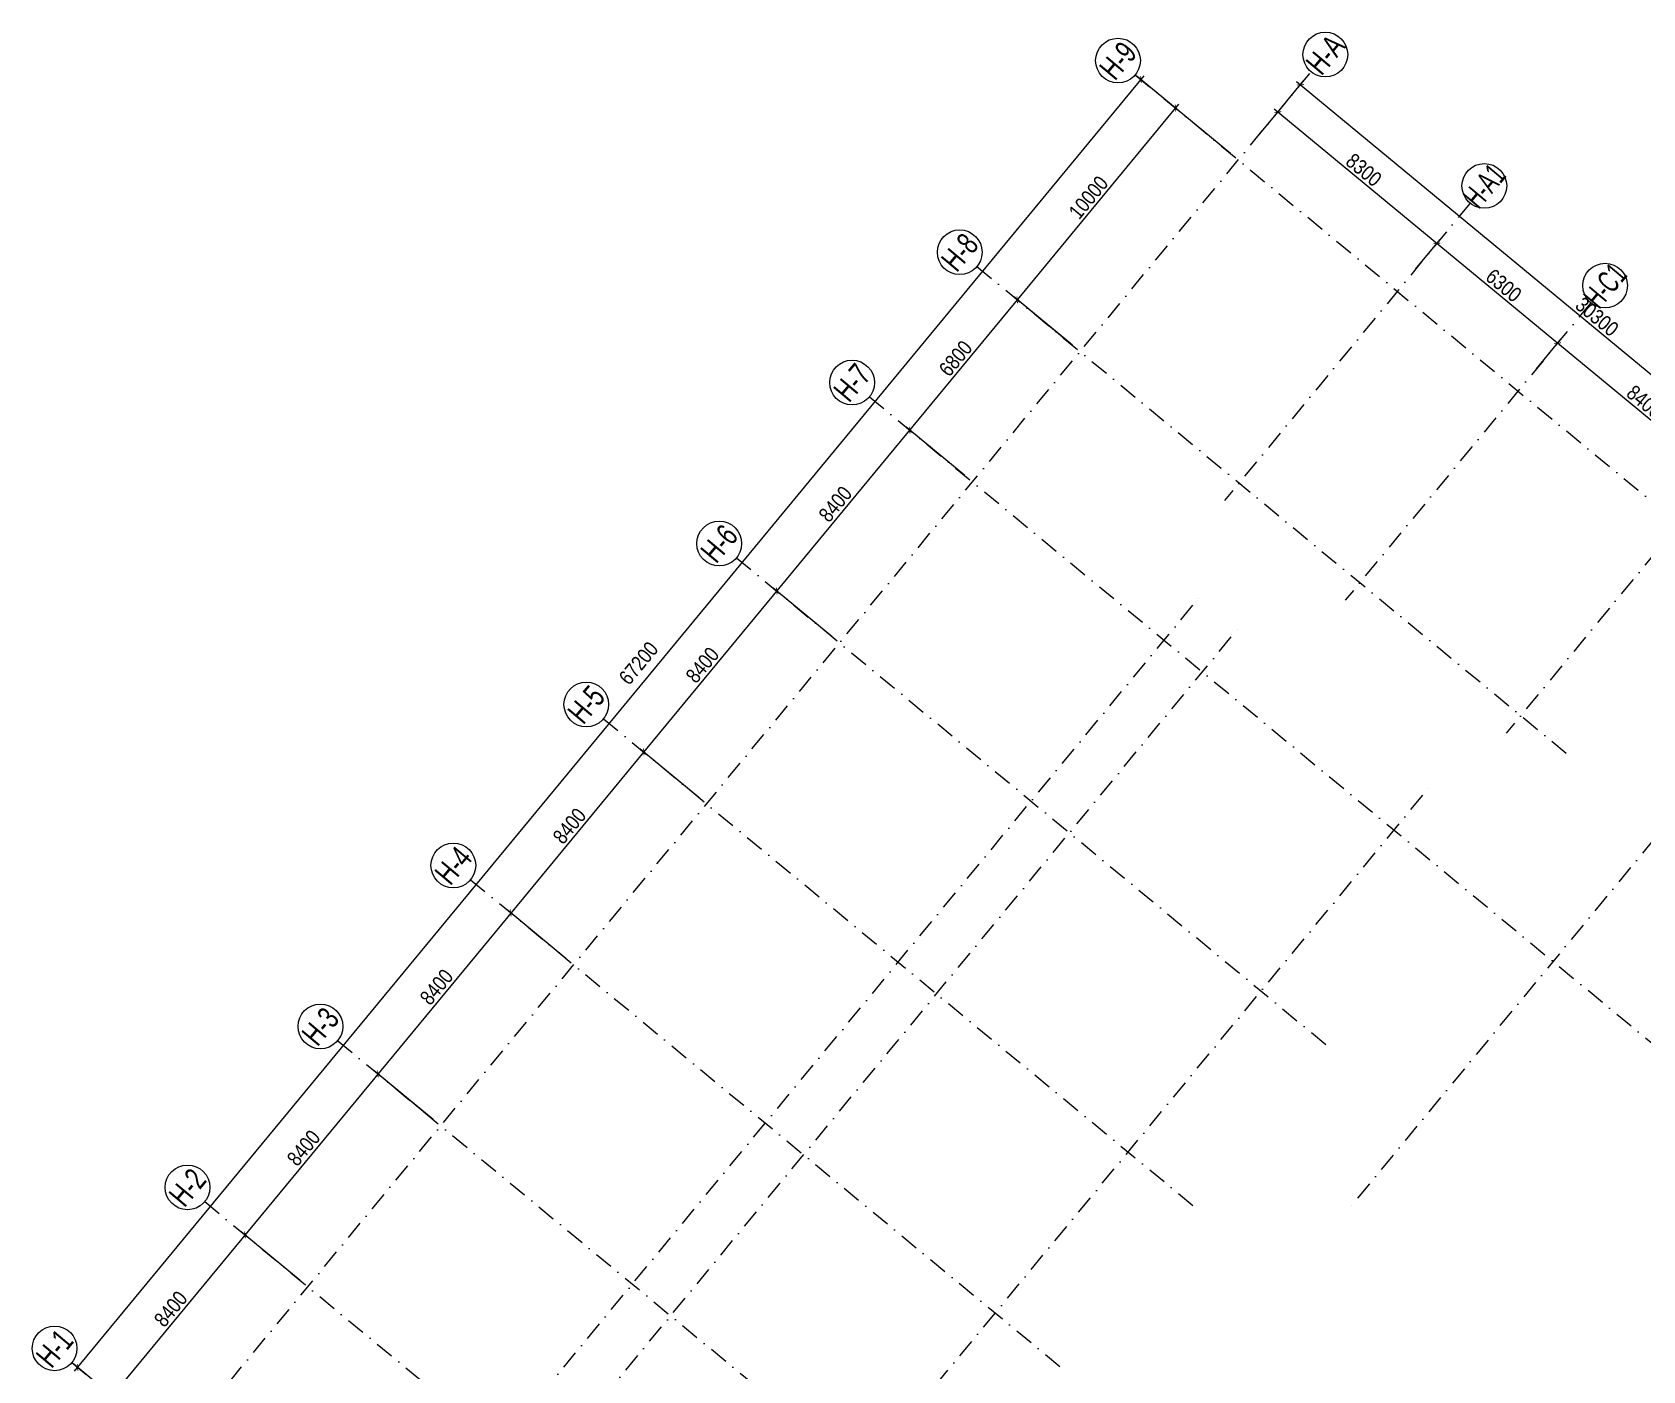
# Model space of a CAD drawing. Header units: millimetres. Extents: x 11360963 to 11503680, y 1008369 to 1185428.
# Drawn here: x 11362131 to 11426940, y 1096898 to 1150758 of the extents above; entities that cross this region are included whole.
import ezdxf
from ezdxf.enums import TextEntityAlignment as Align

# ---------------------------------------------------------------- set-up
doc = ezdxf.new("R2010")
doc.units = ezdxf.units.MM
doc.header["$MEASUREMENT"] = 0
doc.linetypes.add('xref.asix of  podium$0$xref.asix of  podium$0$DASHDOT', pattern=[1, 0.5, -0.25, 0, -0.25])
doc.layers.get('0').update_dxf_attribs({"linetype": 'CONTINUOUS', "lineweight": 13})
doc.layers.get('Defpoints').update_dxf_attribs({"color": 5, "linetype": 'CONTINUOUS', "lineweight": 13})
for name, color, linetype in [('asix north-podium', 8, 'xref.asix of  podium$0$xref.asix of  podium$0$DASHDOT'), ('Podium northen', 9, 'CONTINUOUS'), ('Podium southen', 9, 'CONTINUOUS'), ('xref.asix of  podium$0$KT-Noi that', 36, 'CONTINUOUS')]:
    doc.layers.add(name, color=color, linetype=linetype)
doc.styles.add('Arial Narrow', font='ARIALN.TTF')
doc.styles.add('xref.asix of  podium$0$xref.asix of  podium$0$ST_MBDV Cot vach 220805$0$HBA-Text', font='GOTHIC.TTF')
doc.dimstyles.new('CCU_1-200', dxfattribs={"dimscale": 200, "dimtxt": 3, "dimasz": 1, "dimexe": 1, "dimexo": 2, "dimgap": 0.5, "dimtad": 1, "dimdec": 0, "dimdsep": 46, "dimtxsty": 'Arial Narrow', "dimblk": 'ARCHTICK', "dimcen": -1, "dimdle": 1, "dimclrd": 256, "dimclre": 256, "dimclrt": 3, "dimadec": 0, "dimazin": 2, "dimtfac": 0.1, "dimtdec": 0, "dimtix": 1, "dimtmove": 2, "dimatfit": 1, "dimfxl": 1, "dimtvp": 0.833333, "dimtolj": 1, "dimtzin": 12, "dimarcsym": 0})

# ---------------------------------------------------------------- blocks, each defined once
blk = doc.blocks.new('_ArchTick')
at = {"color": 0, "linetype": 'ByBlock', "const_width": 0.15}
blk.add_lwpolyline([(-0.5, -0.5), (0.5, 0.5)], dxfattribs=at)
blk = doc.blocks.new('*D120')
at = {"layer": 'Defpoints', "color": 0, "transparency": 16777216}
for p in [(-38598, 49696, 0), (-47493, 44072), (-44969, 41988, 0)]:
    blk.add_point(p, dxfattribs=at)
at = {"layer": 'Podium northen', "lineweight": -2, "transparency": 16777216}
for p, q in [((-40998, 51937), (-47621, 43918)), ((-38906, 49950), (-41280, 51910)), ((-45278, 42242), (-47647, 44200))]:
    blk.add_line(p, q, dxfattribs=at)
at = {"layer": 'Podium northen', "lineweight": -2, "transparency": 16777216, "xscale": 200, "yscale": 200, "zscale": 200}
for p, rotation in [((-41126, 51783), 50.44882679790665), ((-47493, 44072), 230.4488267979067)]:
    blk.add_blockref('_ArchTick', p, dxfattribs=dict(at, rotation=rotation))
at = {"layer": 'Podium northen', "color": 3, "transparency": 16777216, "insert": (-44623, 48186), "char_height": 600, "attachment_point": 5, "rotation": 50.44883, "style": 'Arial Narrow'}
blk.add_mtext('\\A1;10000', dxfattribs=at)
blk = doc.blocks.new('*D121')
at = {"layer": 'Defpoints', "color": 0, "transparency": 16777216}
for p in [(-44966, 41985, 0), (-51823, 38829), (-49296, 36742, 0)]:
    blk.add_point(p, dxfattribs=at)
at = {"layer": 'Podium northen', "lineweight": -2, "transparency": 16777216}
for p, q in [((-47366, 44227), (-51951, 38675)), ((-45274, 42240), (-47647, 44200)), ((-49604, 36996), (-51978, 38956))]:
    blk.add_line(p, q, dxfattribs=at)
at = {"layer": 'Podium northen', "lineweight": -2, "transparency": 16777216, "xscale": 200, "yscale": 200, "zscale": 200}
for p, rotation in [((-47493, 44072), 50.44882679790665), ((-51823, 38829), 230.4488267979067)]:
    blk.add_blockref('_ArchTick', p, dxfattribs=dict(at, rotation=rotation))
at = {"layer": 'Podium northen', "color": 3, "transparency": 16777216, "insert": (-49972, 41709), "char_height": 600, "attachment_point": 5, "rotation": 50.44883, "style": 'Arial Narrow'}
blk.add_mtext('\\A1;6800', dxfattribs=at)
blk = doc.blocks.new('*D122')
at = {"layer": 'Defpoints', "color": 0, "transparency": 16777216}
for p in [(-54645, 30265, 0), (-62521, 25875), (-59997, 23791, 0)]:
    blk.add_point(p, dxfattribs=at)
at = {"layer": 'Podium northen', "lineweight": -2, "transparency": 16777216}
for p, q in [((-57045, 32506), (-62648, 25721)), ((-54953, 30520), (-57326, 32480)), ((-60305, 24046), (-62675, 26003))]:
    blk.add_line(p, q, dxfattribs=at)
at = {"layer": 'Podium northen', "lineweight": -2, "transparency": 16777216, "xscale": 200, "yscale": 200, "zscale": 200}
for p, rotation in [((-57172, 32352), 50.44882679790665), ((-62521, 25875), 230.4488267979067)]:
    blk.add_blockref('_ArchTick', p, dxfattribs=dict(at, rotation=rotation))
at = {"layer": 'Podium northen', "color": 3, "transparency": 16777216, "insert": (-60160, 29373), "char_height": 600, "attachment_point": 5, "rotation": 50.44883, "style": 'Arial Narrow'}
blk.add_mtext('\\A1;8400', dxfattribs=at)
blk = doc.blocks.new('*D123')
at = {"layer": 'Defpoints', "color": 0, "transparency": 16777216}
for p in [(-59993, 23788, 0), (-67870, 19399), (-65346, 17314, 0)]:
    blk.add_point(p, dxfattribs=at)
at = {"layer": 'Podium northen', "lineweight": -2, "transparency": 16777216}
for p, q in [((-62394, 26030), (-67997, 19244)), ((-60302, 24043), (-62675, 26003)), ((-65654, 17569), (-68024, 19526))]:
    blk.add_line(p, q, dxfattribs=at)
at = {"layer": 'Podium northen', "lineweight": -2, "transparency": 16777216, "xscale": 200, "yscale": 200, "zscale": 200}
for p, rotation in [((-62521, 25875), 50.44882679790665), ((-67870, 19399), 230.4488267979067)]:
    blk.add_blockref('_ArchTick', p, dxfattribs=dict(at, rotation=rotation))
at = {"layer": 'Podium northen', "color": 3, "transparency": 16777216, "insert": (-65509, 22896), "char_height": 600, "attachment_point": 5, "rotation": 50.44883, "style": 'Arial Narrow'}
blk.add_mtext('\\A1;8400', dxfattribs=at)
blk = doc.blocks.new('*D124')
at = {"layer": 'Defpoints', "color": 0, "transparency": 16777216}
for p in [(-65342, 17311, 0), (-73219, 12922), (-70695, 10837, 0)]:
    blk.add_point(p, dxfattribs=at)
at = {"layer": 'Podium northen', "lineweight": -2, "transparency": 16777216}
for p, q in [((-67742, 19553), (-73346, 12767)), ((-65651, 17566), (-68024, 19526)), ((-71003, 11092), (-73373, 13049))]:
    blk.add_line(p, q, dxfattribs=at)
at = {"layer": 'Podium northen', "lineweight": -2, "transparency": 16777216, "xscale": 200, "yscale": 200, "zscale": 200}
for p, rotation in [((-67870, 19399), 50.44882679790665), ((-73219, 12922), 230.4488267979067)]:
    blk.add_blockref('_ArchTick', p, dxfattribs=dict(at, rotation=rotation))
at = {"layer": 'Podium northen', "color": 3, "transparency": 16777216, "insert": (-70858, 16419), "char_height": 600, "attachment_point": 5, "rotation": 50.44883, "style": 'Arial Narrow'}
blk.add_mtext('\\A1;8400', dxfattribs=at)
blk = doc.blocks.new('*D125')
at = {"layer": 'Defpoints', "color": 0, "transparency": 16777216}
for p in [(-70691, 10834, 0), (-78568, 6445), (-76043, 4360, 0)]:
    blk.add_point(p, dxfattribs=at)
at = {"layer": 'Podium northen', "lineweight": -2, "transparency": 16777216}
for p, q in [((-73091, 13076), (-78695, 6291)), ((-71000, 11089), (-73373, 13049)), ((-76352, 4615), (-78722, 6572))]:
    blk.add_line(p, q, dxfattribs=at)
at = {"layer": 'Podium northen', "lineweight": -2, "transparency": 16777216, "xscale": 200, "yscale": 200, "zscale": 200}
for p, rotation in [((-73219, 12922), 50.44882679790665), ((-78568, 6445), 230.4488267979067)]:
    blk.add_blockref('_ArchTick', p, dxfattribs=dict(at, rotation=rotation))
at = {"layer": 'Podium northen', "color": 3, "transparency": 16777216, "insert": (-76206, 9942), "char_height": 600, "attachment_point": 5, "rotation": 50.44883, "style": 'Arial Narrow'}
blk.add_mtext('\\A1;8400', dxfattribs=at)
blk = doc.blocks.new('*D126')
at = {"layer": 'Defpoints', "color": 0, "transparency": 16777216}
for p in [(-76040, 4357, 0), (-83916, -32), (-81392, -2117, 0)]:
    blk.add_point(p, dxfattribs=at)
at = {"layer": 'Podium northen', "lineweight": -2, "transparency": 16777216}
for p, q in [((-78440, 6599), (-84044, -186)), ((-76348, 4612), (-78722, 6572)), ((-81701, -1862), (-84071, 95))]:
    blk.add_line(p, q, dxfattribs=at)
at = {"layer": 'Podium northen', "lineweight": -2, "transparency": 16777216, "xscale": 200, "yscale": 200, "zscale": 200}
for p, rotation in [((-78568, 6445), 50.44882679790665), ((-83916, -32), 230.4488267979067)]:
    blk.add_blockref('_ArchTick', p, dxfattribs=dict(at, rotation=rotation))
at = {"layer": 'Podium northen', "color": 3, "transparency": 16777216, "insert": (-81555, 3465), "char_height": 600, "attachment_point": 5, "rotation": 50.44883, "style": 'Arial Narrow'}
blk.add_mtext('\\A1;8400', dxfattribs=at)
blk = doc.blocks.new('*D130')
at = {"layer": 'Defpoints', "color": 0, "transparency": 16777216}
for p in [(-38115, 50280, 0), (-30606, 46338), (-31715, 44995)]:
    blk.add_point(p, dxfattribs=at)
at = {"layer": 'Podium northen', "lineweight": -2, "transparency": 16777216}
for p, q in [((-37860, 50589), (-36878, 51778)), ((-37160, 51751), (-30452, 46211)), ((-31461, 45303), (-30479, 46493))]:
    blk.add_line(p, q, dxfattribs=at)
at = {"layer": 'Podium northen', "lineweight": -2, "transparency": 16777216, "xscale": 200, "yscale": 200, "zscale": 200}
for p, rotation in [((-37006, 51623), 140.4488267500593), ((-30606, 46338), 320.4488267500593)]:
    blk.add_blockref('_ArchTick', p, dxfattribs=dict(at, rotation=rotation))
at = {"layer": 'Podium northen', "color": 3, "transparency": 16777216, "insert": (-33547, 49294), "char_height": 600, "attachment_point": 5, "rotation": 320.44883, "style": 'Arial Narrow'}
blk.add_mtext('\\A1;8300', dxfattribs=at)
blk = doc.blocks.new('*D131')
at = {"layer": 'Defpoints', "color": 0, "transparency": 16777216}
for p in [(-31715, 44995, 0), (-25748, 42327), (-26858, 40983, 0)]:
    blk.add_point(p, dxfattribs=at)
at = {"layer": 'Podium northen', "lineweight": -2, "transparency": 16777216}
for p, q in [((-31461, 45303), (-30478, 46493)), ((-30760, 46466), (-25594, 42200)), ((-26603, 41292), (-25621, 42481))]:
    blk.add_line(p, q, dxfattribs=at)
at = {"layer": 'Podium northen', "lineweight": -2, "transparency": 16777216, "xscale": 200, "yscale": 200, "zscale": 200}
for p, rotation in [((-30606, 46339), 140.4488267500593), ((-25748, 42327), 320.4488267500593)]:
    blk.add_blockref('_ArchTick', p, dxfattribs=dict(at, rotation=rotation))
at = {"layer": 'Podium northen', "color": 3, "transparency": 16777216, "insert": (-27918, 44646), "char_height": 600, "attachment_point": 5, "rotation": 320.44883, "style": 'Arial Narrow'}
blk.add_mtext('\\A1;6300', dxfattribs=at)
blk = doc.blocks.new('*D132')
at = {"layer": 'Defpoints', "color": 0, "transparency": 16777216}
for p in [(-26858, 40983, 0), (-19271, 36978), (-20381, 35635, 0)]:
    blk.add_point(p, dxfattribs=at)
at = {"layer": 'Podium northen', "lineweight": -2, "transparency": 16777216}
for p, q in [((-26603, 41292), (-25621, 42481)), ((-25902, 42455), (-19117, 36851)), ((-20126, 35943), (-19144, 37133))]:
    blk.add_line(p, q, dxfattribs=at)
at = {"layer": 'Podium northen', "lineweight": -2, "transparency": 16777216, "xscale": 200, "yscale": 200, "zscale": 200}
for p, rotation in [((-25748, 42327), 140.4488267500593), ((-19271, 36978), 320.4488267500593)]:
    blk.add_blockref('_ArchTick', p, dxfattribs=dict(at, rotation=rotation))
at = {"layer": 'Podium northen', "color": 3, "transparency": 16777216, "insert": (-22251, 39966), "char_height": 600, "attachment_point": 5, "rotation": 320.44883, "style": 'Arial Narrow'}
blk.add_mtext('\\A1;8400', dxfattribs=at)
blk = doc.blocks.new('*D134')
at = {"layer": 'Defpoints', "color": 0, "transparency": 16777216}
for p in [(-49296, 36742, 0), (-57172, 32352), (-54648, 30268, 0)]:
    blk.add_point(p, dxfattribs=at)
at = {"layer": 'Podium northen', "lineweight": -2, "transparency": 16777216}
for p, q in [((-51696, 38983), (-57299, 32198)), ((-49604, 36996), (-51978, 38956)), ((-54956, 30522), (-57326, 32480))]:
    blk.add_line(p, q, dxfattribs=at)
at = {"layer": 'Podium northen', "lineweight": -2, "transparency": 16777216, "xscale": 200, "yscale": 200, "zscale": 200}
for p, rotation in [((-51823, 38829), 50.44882679790665), ((-57172, 32352), 230.4488267979067)]:
    blk.add_blockref('_ArchTick', p, dxfattribs=dict(at, rotation=rotation))
at = {"layer": 'Podium northen', "color": 3, "transparency": 16777216, "insert": (-54811, 35849), "char_height": 600, "attachment_point": 5, "rotation": 50.44883, "style": 'Arial Narrow'}
blk.add_mtext('\\A1;8400', dxfattribs=at)
blk = doc.blocks.new('xref.asix of  podium$0$xref.asix of  podium$0$ST_MBDV Cot vach 220805$0$GRID-SYM-flat-103')
at = {"layer": 'Podium southen'}
blk.add_circle((0, 0, 0), 900, dxfattribs=at)
at = {"layer": 'Podium southen', "style": 'xref.asix of  podium$0$xref.asix of  podium$0$ST_MBDV Cot vach 220805$0$HBA-Text'}
blk.add_attdef('GRID', text='', height=900, rotation=19.04714, dxfattribs=at).set_placement((0, 0, 0), align=Align.MIDDLE_CENTER)
blk = doc.blocks.new('*D101')
at = {"layer": 'Defpoints', "color": 0, "transparency": 16777216}
for p in [(-37211, 51376, 0), (-12738, 33425), (-13848, 32081)]:
    blk.add_point(p, dxfattribs=at)
at = {"layer": 'Podium northen', "lineweight": -2, "transparency": 16777216}
for p, q in [((-36956, 51684), (-35974, 52873)), ((-36256, 52846), (-12584, 33297)), ((-13593, 32390), (-12611, 33579))]:
    blk.add_line(p, q, dxfattribs=at)
at = {"layer": 'Podium northen', "lineweight": -2, "transparency": 16777216, "xscale": 200, "yscale": 200, "zscale": 200}
for p, rotation in [((-36101, 52719), 140.448826737222), ((-12738, 33425), 320.448826737222)]:
    blk.add_blockref('_ArchTick', p, dxfattribs=dict(at, rotation=rotation))
at = {"layer": 'Podium northen', "color": 3, "transparency": 16777216, "insert": (-24161, 43385), "char_height": 600, "attachment_point": 5, "rotation": 320.44883, "style": 'Arial Narrow'}
blk.add_mtext('\\A1;30300', dxfattribs=at)
blk = doc.blocks.new('*D102')
at = {"layer": 'Defpoints', "color": 0, "transparency": 16777216}
for p in [(-42514, 52929), (-38601, 49698, 0), (-81392, -2117, 0)]:
    blk.add_point(p, dxfattribs=at)
at = {"layer": 'Podium northen', "lineweight": -2, "transparency": 16777216}
for p, q in [((-85432, 960), (-42386, 53083)), ((-38910, 49953), (-42668, 53056)), ((-81701, -1862), (-85458, 1241))]:
    blk.add_line(p, q, dxfattribs=at)
at = {"layer": 'Podium northen', "lineweight": -2, "transparency": 16777216, "xscale": 200, "yscale": 200, "zscale": 200}
for p, rotation in [((-42514, 52929), 50.44882697620244), ((-85304, 1114), 230.4488269762024)]:
    blk.add_blockref('_ArchTick', p, dxfattribs=dict(at, rotation=rotation))
at = {"layer": 'Podium northen', "color": 3, "transparency": 16777216, "insert": (-62730, 29447), "char_height": 600, "attachment_point": 5, "rotation": 50.44883, "style": 'Arial Narrow'}
blk.add_mtext('\\A1;67200', dxfattribs=at)
blk = doc.blocks.new('trucbac')
at = {"layer": 'asix north-podium', "ltscale": 1500}
for p, q in [((-86824.4, -8701.4), (-35669.2, 53242)), ((-42744.8, 53120.1, 0), (-10695.7, 26652.7)), ((-29269.4, 47956.9), (-39150.4, 35992.1)), ((-49112.5, 45409.5, 0), (-25374.7, 25806)), ((-24411.7, 43945.2), (-34292.7, 31980.4)), ((-53442.5, 40166.3, 0), (-21393.4, 13699)), ((-17934.9, 38596.4), (-27815.8, 26631.6)), ((-12306.1, 33948), (-34249.9, 7376.5)), ((-58791.4, 33689.5, 0), (-35053.6, 14085.9)), ((-79113.8, -15069.1), (-40045.1, 32238.9)), ((-77571.7, -16342.6), (-38503, 30965.4)), ((-64140.2, 27212.6, 0), (-40402.4, 7609)), ((-69861.2, -22710.3), (-30792.4, 24597.7)), ((-69489, 20735.7, 0), (-45751.2, 1132.2)), ((-74837.9, 14258.9, 0), (-51100.1, -5344.7)), ((-80186.7, 7782, 0), (-56448.9, -11821.6)), ((-85535.6, 1305.1, 0), (-61797.8, -18298.4))]:
    blk.add_line(p, q, dxfattribs=at)
at = {"layer": 'Podium northen'}
ref = blk.add_blockref('xref.asix of  podium$0$xref.asix of  podium$0$ST_MBDV Cot vach 220805$0$GRID-SYM-flat-103', (-43438.8, 53693.2, 0), dxfattribs=at)
ref.add_attrib('GRID', 'H-9', dxfattribs={"layer": 'Podium southen', "height": 900, "rotation": 50, "style": 'xref.asix of  podium$0$xref.asix of  podium$0$ST_MBDV Cot vach 220805$0$HBA-Text', "width": 0.75}).set_placement((-43438.8, 53693.2, 0), align=Align.MIDDLE_CENTER)
ref = blk.add_blockref('xref.asix of  podium$0$xref.asix of  podium$0$ST_MBDV Cot vach 220805$0$GRID-SYM-flat-103', (-35096.1, 53936, 0), dxfattribs=at)
ref.add_attrib('GRID', 'H-A', dxfattribs={"layer": 'Podium southen', "height": 900, "rotation": 50, "style": 'xref.asix of  podium$0$xref.asix of  podium$0$ST_MBDV Cot vach 220805$0$HBA-Text', "width": 0.75}).set_placement((-35096.1, 53936, 0), align=Align.MIDDLE_CENTER)
ref = blk.add_blockref('xref.asix of  podium$0$xref.asix of  podium$0$ST_MBDV Cot vach 220805$0$GRID-SYM-flat-103', (-28696.3, 48650.8, 0), dxfattribs=at)
ref.add_attrib('GRID', 'H-A1', dxfattribs={"layer": 'Podium southen', "height": 900, "rotation": 50, "style": 'xref.asix of  podium$0$xref.asix of  podium$0$ST_MBDV Cot vach 220805$0$HBA-Text', "width": 0.65}).set_placement((-28696.3, 48650.8, 0), align=Align.MIDDLE_CENTER)
ref = blk.add_blockref('xref.asix of  podium$0$xref.asix of  podium$0$ST_MBDV Cot vach 220805$0$GRID-SYM-flat-103', (-49806.4, 45982.6, 0), dxfattribs=at)
ref.add_attrib('GRID', 'H-8', dxfattribs={"layer": 'Podium southen', "height": 900, "rotation": 50, "style": 'xref.asix of  podium$0$xref.asix of  podium$0$ST_MBDV Cot vach 220805$0$HBA-Text', "width": 0.75}).set_placement((-49806.4, 45982.6, 0), align=Align.MIDDLE_CENTER)
ref = blk.add_blockref('xref.asix of  podium$0$xref.asix of  podium$0$ST_MBDV Cot vach 220805$0$GRID-SYM-flat-103', (-23838.6, 44639.2, 0), dxfattribs=at)
ref.add_attrib('GRID', 'H-C1', dxfattribs={"layer": 'Podium southen', "height": 900, "rotation": 50, "style": 'xref.asix of  podium$0$xref.asix of  podium$0$ST_MBDV Cot vach 220805$0$HBA-Text', "width": 0.65}).set_placement((-23838.6, 44639.2, 0), align=Align.MIDDLE_CENTER)
ref = blk.add_blockref('xref.asix of  podium$0$xref.asix of  podium$0$ST_MBDV Cot vach 220805$0$GRID-SYM-flat-103', (-54136.5, 40739.4, 0), dxfattribs=at)
ref.add_attrib('GRID', 'H-7', dxfattribs={"layer": 'Podium southen', "height": 900, "rotation": 50, "style": 'xref.asix of  podium$0$xref.asix of  podium$0$ST_MBDV Cot vach 220805$0$HBA-Text', "width": 0.75}).set_placement((-54136.5, 40739.4, 0), align=Align.MIDDLE_CENTER)
ref = blk.add_blockref('xref.asix of  podium$0$xref.asix of  podium$0$ST_MBDV Cot vach 220805$0$GRID-SYM-flat-103', (-59485.3, 34262.6, 0), dxfattribs=at)
ref.add_attrib('GRID', 'H-6', dxfattribs={"layer": 'Podium southen', "height": 900, "rotation": 50, "style": 'xref.asix of  podium$0$xref.asix of  podium$0$ST_MBDV Cot vach 220805$0$HBA-Text', "width": 0.75}).set_placement((-59485.3, 34262.6, 0), align=Align.MIDDLE_CENTER)
ref = blk.add_blockref('xref.asix of  podium$0$xref.asix of  podium$0$ST_MBDV Cot vach 220805$0$GRID-SYM-flat-103', (-64834.1, 27785.7, 0), dxfattribs=at)
ref.add_attrib('GRID', 'H-5', dxfattribs={"layer": 'Podium southen', "height": 900, "rotation": 50, "style": 'xref.asix of  podium$0$xref.asix of  podium$0$ST_MBDV Cot vach 220805$0$HBA-Text', "width": 0.75}).set_placement((-64834.1, 27785.7, 0), align=Align.MIDDLE_CENTER)
ref = blk.add_blockref('xref.asix of  podium$0$xref.asix of  podium$0$ST_MBDV Cot vach 220805$0$GRID-SYM-flat-103', (-70183, 21308.8, 0), dxfattribs=at)
ref.add_attrib('GRID', 'H-4', dxfattribs={"layer": 'Podium southen', "height": 900, "rotation": 50, "style": 'xref.asix of  podium$0$xref.asix of  podium$0$ST_MBDV Cot vach 220805$0$HBA-Text', "width": 0.75}).set_placement((-70183, 21308.8, 0), align=Align.MIDDLE_CENTER)
ref = blk.add_blockref('xref.asix of  podium$0$xref.asix of  podium$0$ST_MBDV Cot vach 220805$0$GRID-SYM-flat-103', (-75531.8, 14832, 0), dxfattribs=at)
ref.add_attrib('GRID', 'H-3', dxfattribs={"layer": 'Podium southen', "height": 900, "rotation": 50, "style": 'xref.asix of  podium$0$xref.asix of  podium$0$ST_MBDV Cot vach 220805$0$HBA-Text', "width": 0.75}).set_placement((-75531.8, 14832, 0), align=Align.MIDDLE_CENTER)
ref = blk.add_blockref('xref.asix of  podium$0$xref.asix of  podium$0$ST_MBDV Cot vach 220805$0$GRID-SYM-flat-103', (-80880.7, 8355.1, 0), dxfattribs=at)
ref.add_attrib('GRID', 'H-2', dxfattribs={"layer": 'Podium southen', "height": 900, "rotation": 50, "style": 'xref.asix of  podium$0$xref.asix of  podium$0$ST_MBDV Cot vach 220805$0$HBA-Text', "width": 0.75}).set_placement((-80880.7, 8355.1, 0), align=Align.MIDDLE_CENTER)
ref = blk.add_blockref('xref.asix of  podium$0$xref.asix of  podium$0$ST_MBDV Cot vach 220805$0$GRID-SYM-flat-103', (-86229.5, 1878.2, 0), dxfattribs=at)
ref.add_attrib('GRID', 'H-1', dxfattribs={"layer": 'Podium southen', "height": 900, "rotation": 50, "style": 'xref.asix of  podium$0$xref.asix of  podium$0$ST_MBDV Cot vach 220805$0$HBA-Text', "width": 0.75}).set_placement((-86229.5, 1878.2, 0), align=Align.MIDDLE_CENTER)
dim = blk.add_linear_dim(base=(-42513.5, 52929.1), p1=(-81392.2, -2116.6, 0), p2=(-38601.5, 49698.4, 0), angle=50.448827, dimstyle='CCU_1-200', dxfattribs=at)
dim.commit()
dim.dimension.update_dxf_attribs({"geometry": '*D102', "text_midpoint": (-62730.1, 29446.7), "dimtype": 161})
dim = blk.add_aligned_dim(p1=(-37210.6, 51375.5, 0), p2=(-13847.6, 32081.5), distance=1742.1, dimstyle='CCU_1-200', dxfattribs=at)
dim.commit()
dim.dimension.update_dxf_attribs({"geometry": '*D101', "text_midpoint": (-24161, 43385.1)})
for base, p1, p2, angle, picture, middle in [((-47493.3, 44072.3), (-38598, 49695.5, 0), (-44969.1, 41987.8, 0), 50.448827, '*D120', (-44622.8, 48186.3)), ((-30606.1, 46338.3), (-38115.1, 50280.2, 0), (-31715.4, 44995), 140.448827, '*D130', (-33547.2, 49294.2)), ((-25747.9, 42327.3), (-31715.4, 44995, 0), (-26857.7, 40983.4, 0), 140.448827, '*D131', (-27918, 44646.4)), ((-51823.3, 38829.1), (-44965.7, 41984.9, 0), (-49295.7, 36741.8, 0), 50.448827, '*D121', (-49971.6, 41709.5)), ((-19271, 36978.4), (-26857.7, 40983.4, 0), (-20380.9, 35634.6, 0), 140.448827, '*D132', (-22250.7, 39966.2)), ((-57172.1, 32352.3), (-49295.7, 36741.8, 0), (-54648, 30267.7, 0), 50.448827, '*D134', (-54811, 35849.4)), ((-62521, 25875.4), (-54644.5, 30264.9, 0), (-59996.8, 23790.9, 0), 50.448827, '*D122', (-60159.9, 29372.6)), ((-67869.8, 19398.5), (-59993.4, 23788, 0), (-65345.7, 17314, 0), 50.448827, '*D123', (-65508.7, 22895.7)), ((-73218.7, 12921.6), (-65342.2, 17311.1, 0), (-70694.5, 10837.1, 0), 50.448827, '*D124', (-70857.6, 16418.8)), ((-78567.5, 6444.8), (-70691.1, 10834.3, 0), (-76043.4, 4360.3, 0), 50.448827, '*D125', (-76206.4, 9942)), ((-83916.4, -32.1), (-76039.9, 4357.4, 0), (-81392.2, -2116.6, 0), 50.448827, '*D126', (-81555.2, 3465.1))]:
    dim = blk.add_linear_dim(base=base, p1=p1, p2=p2, angle=angle, dimstyle='CCU_1-200', dxfattribs=at)
    dim.commit()
    dim.dimension.update_dxf_attribs({"geometry": picture, "text_midpoint": middle})

msp = doc.modelspace()

# ---------------------------------------------------------------- block references
at = {"layer": 'xref.asix of  podium$0$KT-Noi that'}
msp.add_blockref('trucbac', (11449261, 1095922), dxfattribs=at)

doc.saveas('drawing.dxf')
